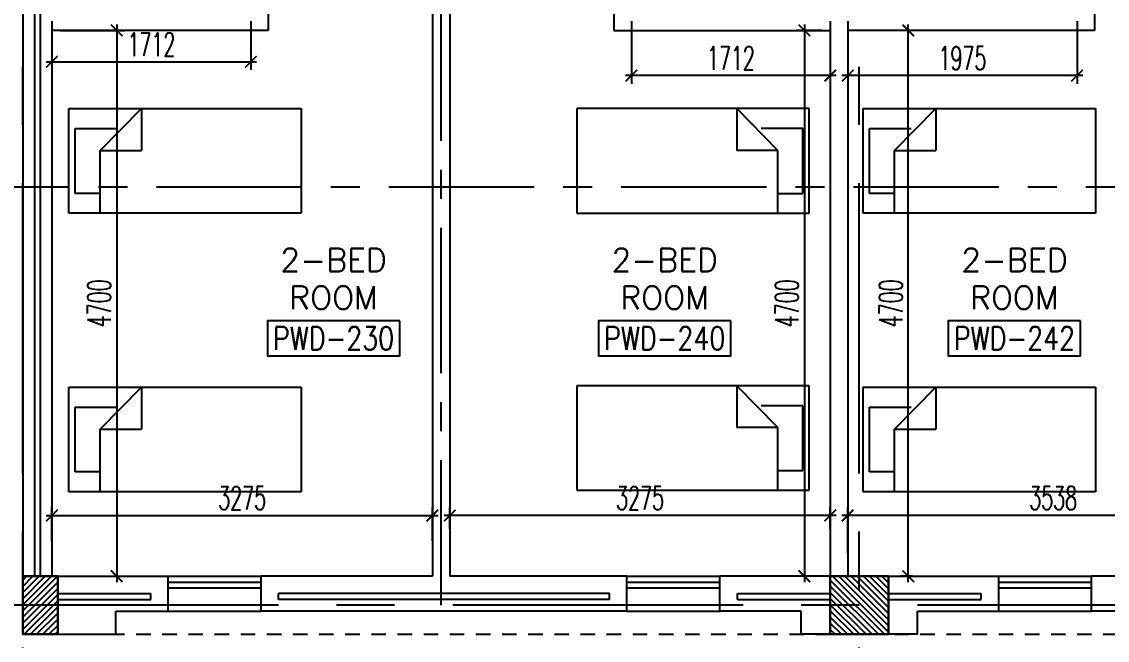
# Model space of a CAD drawing. Extents: x 88852.7 to 88945.7, y 39921.6 to 40001.1.
# Drawn here: x 88902.8 to 88912.14, y 39928.18 to 39933.5 of the extents above; entities that cross this region are included whole.
import ezdxf
from ezdxf.enums import TextEntityAlignment as Align

# ---------------------------------------------------------------- set-up
doc = ezdxf.new("R2010")
doc.units = 0
doc.header["$MEASUREMENT"] = 0
doc.header["$PDMODE"] = 34
for name, pattern in [('CENTER', [2, 1.25, -0.25, 0.25, -0.25]), ('CENTERX2', [4, 2.5, -0.5, 0.5, -0.5]), ('HIDDEN2', [0.1875, 0.125, -0.0625])]:
    doc.linetypes.add(name, pattern=pattern)
doc.layers.get('0').update_dxf_attribs({"linetype": 'CONTINUOUS'})
doc.layers.get('DEFPOINTS').update_dxf_attribs({"linetype": 'CONTINUOUS'})
for name, color, linetype in [('AX-DIM', 4, 'CONTINUOUS'), ('AXES', 11, 'CENTERX2'), ('AXES1', 11, 'CENTER'), ('COL', 2, 'CONTINUOUS'), ('DIM', 4, 'CONTINUOUS'), ('FIX', 3, 'CONTINUOUS'), ('FUR', 4, 'CONTINUOUS'), ('HAT', 8, 'CONTINUOUS'), ('HIDDEN', 9, 'HIDDEN2'), ('INSUL', 4, 'CONTINUOUS'), ('RM-BOX', 4, 'CONTINUOUS'), ('RM-NAME', 2, 'CONTINUOUS'), ('RM-NO', 2, 'CONTINUOUS'), ('WALL', 2, 'CONTINUOUS'), ('WIN', 3, 'CONTINUOUS')]:
    doc.layers.add(name, color=color, linetype=linetype)
doc.styles.add('ROMANS', font='ROMANS.shx', dxfattribs={"width": 0.6})
doc.dimstyles.new('DIM-OUT', dxfattribs={"dimscale": 0, "dimtxt": 0.24, "dimasz": 0.08, "dimexe": 0.02, "dimexo": 0.02, "dimgap": 0.05, "dimtad": 1, "dimdec": 0, "dimlfac": 1000, "dimzin": 0, "dimdsep": 46, "dimtxsty": 'ROMANS', "dimblk1": 'ARCHTICK', "dimblk2": 'ARCHTICK', "dimsah": 1, "dimcen": 0.01, "dimdle": 0.08, "dimclrd": 4, "dimclre": 4, "dimclrt": 2, "dimadec": 0, "dimazin": 0, "dimtp": 2, "dimtm": 2, "dimtfac": 0.114286, "dimtdec": 0, "dimtix": 1, "dimtmove": 2, "dimatfit": 3, "dimldrblk": 'ARCHTICK', "dimfxl": 0, "dimtolj": 1, "dimtzin": 0, "dimarcsym": 0})
doc.dimstyles.new('STANDARD in', dxfattribs={"dimtxt": 0.2, "dimasz": 0.1, "dimexe": 0.07, "dimexo": 0.07, "dimgap": 0.05, "dimtad": 1, "dimdec": 0, "dimlfac": 1000, "dimzin": 0, "dimdsep": 46, "dimtxsty": 'ROMANS', "dimblk": 'ARCHTICK', "dimcen": 0.05, "dimdle": 0.05, "dimclrd": 4, "dimclre": 4, "dimclrt": 2, "dimadec": 0, "dimazin": 0, "dimtfac": 1, "dimtdec": 0, "dimtmove": 2, "dimatfit": 3, "dimfxl": 0, "dimtolj": 1, "dimtzin": 0, "dimarcsym": 0})

# ---------------------------------------------------------------- blocks, each defined once
blk = doc.blocks.new('_ARCHTICK')
at = {"color": 0, "linetype": 'ByBlock', "const_width": 0.15}
blk.add_lwpolyline([(-0.5, -0.5), (0.5, 0.5)], dxfattribs=at)
blk = doc.blocks.new('*D592')
at = {"layer": 'AX-DIM', "color": 4, "lineweight": -2}
for p, q in [((88944.3103, 39928.3096), (88944.3103, 39922.9246)), ((88943.6303, 39928.2296), (88944.3303, 39928.2296)), ((88903.5404, 39923.0046), (88944.3303, 39923.0046))]:
    blk.add_line(p, q, dxfattribs=at)
at = {"layer": 'DEFPOINTS', "color": 0}
for p in [(88943.6103, 39928.2296), (88903.5204, 39923.0046), (88944.3103, 39923.0046)]:
    blk.add_point(p, dxfattribs=at)
at = {"layer": 'AX-DIM', "color": 4, "lineweight": -2, "xscale": 0.08, "yscale": 0.08, "zscale": 0.08}
for p, rotation in [((88944.3103, 39928.2296), 90), ((88944.3103, 39923.0046), 270)]:
    blk.add_blockref('_ARCHTICK', p, dxfattribs=dict(at, rotation=rotation))
at = {"layer": 'AX-DIM', "color": 2, "insert": (88944.1403, 39925.6171), "char_height": 0.24, "attachment_point": 5, "rotation": 90, "style": 'ROMANS'}
blk.add_mtext('\\A1;5225', dxfattribs=at)
blk = doc.blocks.new('*D265')
at = {"layer": 'DEFPOINTS', "color": 0, "linetype": 'ByBlock'}
for p in [(88908.0483, 39933.5796), (88909.7603, 39933.5796), (88908.0483, 39933.0406)]:
    blk.add_point(p, dxfattribs=at)
at = {"layer": 'DIM', "color": 4, "linetype": 'ByBlock', "lineweight": -2}
for p, q in [((88908.0483, 39933.5096), (88908.0483, 39932.9706)), ((88909.7603, 39933.5096), (88909.7603, 39932.9706)), ((88909.8103, 39933.0406), (88907.9983, 39933.0406))]:
    blk.add_line(p, q, dxfattribs=at)
at = {"layer": 'DIM', "color": 4, "linetype": 'ByBlock', "lineweight": -2, "xscale": 0.1, "yscale": 0.1, "zscale": 0.1, "rotation": 180}
blk.add_blockref('_ARCHTICK', (88908.0483, 39933.0406), dxfattribs=at)
at = {"layer": 'DIM', "color": 4, "linetype": 'ByBlock', "lineweight": -2, "xscale": 0.1, "yscale": 0.1, "zscale": 0.1}
blk.add_blockref('_ARCHTICK', (88909.7603, 39933.0406), dxfattribs=at)
at = {"layer": 'DIM', "color": 2, "linetype": 'ByBlock', "insert": (88908.9043, 39933.1906), "char_height": 0.2, "attachment_point": 5, "style": 'ROMANS'}
blk.add_mtext('\\A1;1712', dxfattribs=at)
blk = doc.blocks.new('*D264')
at = {"layer": 'DEFPOINTS', "color": 0, "linetype": 'ByBlock'}
for p in [(88909.9103, 39933.5796), (88911.8853, 39933.5796), (88909.9103, 39933.0406)]:
    blk.add_point(p, dxfattribs=at)
at = {"layer": 'DIM', "color": 4, "linetype": 'ByBlock', "lineweight": -2}
for p, q in [((88909.9103, 39933.5096), (88909.9103, 39932.9706)), ((88911.8853, 39933.5096), (88911.8853, 39932.9706)), ((88911.9353, 39933.0406), (88909.8603, 39933.0406))]:
    blk.add_line(p, q, dxfattribs=at)
at = {"layer": 'DIM', "color": 4, "linetype": 'ByBlock', "lineweight": -2, "xscale": 0.1, "yscale": 0.1, "zscale": 0.1, "rotation": 180}
blk.add_blockref('_ARCHTICK', (88909.9103, 39933.0406), dxfattribs=at)
at = {"layer": 'DIM', "color": 4, "linetype": 'ByBlock', "lineweight": -2, "xscale": 0.1, "yscale": 0.1, "zscale": 0.1}
blk.add_blockref('_ARCHTICK', (88911.8853, 39933.0406), dxfattribs=at)
at = {"layer": 'DIM', "color": 2, "linetype": 'ByBlock', "insert": (88910.8978, 39933.1906), "char_height": 0.2, "attachment_point": 5, "style": 'ROMANS'}
blk.add_mtext('\\A1;1975', dxfattribs=at)
blk = doc.blocks.new('*D262')
at = {"layer": 'DEFPOINTS', "color": 0, "linetype": 'ByBlock'}
for p in [(88910.4314, 39933.4296), (88910.5377, 39933.4296), (88910.5377, 39928.7296)]:
    blk.add_point(p, dxfattribs=at)
at = {"layer": 'DIM', "color": 4, "linetype": 'ByBlock', "lineweight": -2}
for p, q in [((88910.4677, 39933.4296), (88910.3614, 39933.4296)), ((88910.4314, 39928.6796), (88910.4314, 39933.4796)), ((88910.4677, 39928.7296), (88910.3614, 39928.7296))]:
    blk.add_line(p, q, dxfattribs=at)
at = {"layer": 'DIM', "color": 4, "linetype": 'ByBlock', "lineweight": -2, "xscale": 0.1, "yscale": 0.1, "zscale": 0.1}
for p, rotation in [((88910.4314, 39933.4296), 90), ((88910.4314, 39928.7296), 270)]:
    blk.add_blockref('_ARCHTICK', p, dxfattribs=dict(at, rotation=rotation))
at = {"layer": 'DIM', "color": 2, "linetype": 'ByBlock', "insert": (88910.2814, 39931.0796), "char_height": 0.2, "attachment_point": 5, "rotation": 90, "style": 'ROMANS'}
blk.add_mtext('\\A1;4700', dxfattribs=at)
blk = doc.blocks.new('*D267')
at = {"layer": 'DEFPOINTS', "color": 0, "linetype": 'ByBlock'}
for p in [(88909.7603, 39933.4296), (88909.5371, 39928.7296), (88909.6438, 39928.7296)]:
    blk.add_point(p, dxfattribs=at)
at = {"layer": 'DIM', "color": 4, "linetype": 'ByBlock', "lineweight": -2}
for p, q in [((88909.6903, 39933.4296), (88909.4671, 39933.4296)), ((88909.5371, 39933.4796), (88909.5371, 39928.6796)), ((88909.5738, 39928.7296), (88909.4671, 39928.7296))]:
    blk.add_line(p, q, dxfattribs=at)
at = {"layer": 'DIM', "color": 4, "linetype": 'ByBlock', "lineweight": -2, "xscale": 0.1, "yscale": 0.1, "zscale": 0.1}
for p, rotation in [((88909.5371, 39933.4296), 90), ((88909.5371, 39928.7296), 270)]:
    blk.add_blockref('_ARCHTICK', p, dxfattribs=dict(at, rotation=rotation))
at = {"layer": 'DIM', "color": 2, "linetype": 'ByBlock', "insert": (88909.3871, 39931.0796), "char_height": 0.2, "attachment_point": 5, "rotation": 90, "style": 'ROMANS'}
blk.add_mtext('\\A1;4700', dxfattribs=at)
blk = doc.blocks.new('*D272')
at = {"layer": 'DEFPOINTS', "color": 0, "linetype": 'ByBlock'}
for p in [(88903.0603, 39933.5796), (88904.7723, 39933.5796), (88904.7723, 39933.1592)]:
    blk.add_point(p, dxfattribs=at)
at = {"layer": 'DIM', "color": 4, "linetype": 'ByBlock', "lineweight": -2}
for p, q in [((88903.0603, 39933.5096), (88903.0603, 39933.0892)), ((88904.7723, 39933.5096), (88904.7723, 39933.0892)), ((88903.0103, 39933.1592), (88904.8223, 39933.1592))]:
    blk.add_line(p, q, dxfattribs=at)
at = {"layer": 'DIM', "color": 4, "linetype": 'ByBlock', "lineweight": -2, "xscale": 0.1, "yscale": 0.1, "zscale": 0.1, "rotation": 180}
blk.add_blockref('_ARCHTICK', (88903.0603, 39933.1592), dxfattribs=at)
at = {"layer": 'DIM', "color": 4, "linetype": 'ByBlock', "lineweight": -2, "xscale": 0.1, "yscale": 0.1, "zscale": 0.1}
blk.add_blockref('_ARCHTICK', (88904.7723, 39933.1592), dxfattribs=at)
at = {"layer": 'DIM', "color": 2, "linetype": 'ByBlock', "insert": (88903.9163, 39933.3092), "char_height": 0.2, "attachment_point": 5, "style": 'ROMANS'}
blk.add_mtext('\\A1;1712', dxfattribs=at)
blk = doc.blocks.new('*D269')
at = {"layer": 'DEFPOINTS', "color": 0, "linetype": 'ByBlock'}
for p in [(88903.0603, 39933.4296), (88903.2767, 39928.7296), (88903.6178, 39928.7296)]:
    blk.add_point(p, dxfattribs=at)
at = {"layer": 'DIM', "color": 4, "linetype": 'ByBlock', "lineweight": -2}
for p, q in [((88903.1303, 39933.4296), (88903.6878, 39933.4296)), ((88903.6178, 39933.4796), (88903.6178, 39928.6796)), ((88903.3467, 39928.7296), (88903.6878, 39928.7296))]:
    blk.add_line(p, q, dxfattribs=at)
at = {"layer": 'DIM', "color": 4, "linetype": 'ByBlock', "lineweight": -2, "xscale": 0.1, "yscale": 0.1, "zscale": 0.1}
for p, rotation in [((88903.6178, 39933.4296), 90), ((88903.6178, 39928.7296), 270)]:
    blk.add_blockref('_ARCHTICK', p, dxfattribs=dict(at, rotation=rotation))
at = {"layer": 'DIM', "color": 2, "linetype": 'ByBlock', "insert": (88903.4678, 39931.0796), "char_height": 0.2, "attachment_point": 5, "rotation": 90, "style": 'ROMANS'}
blk.add_mtext('\\A1;4700', dxfattribs=at)
blk = doc.blocks.new('*D261')
at = {"layer": 'DEFPOINTS', "color": 0, "linetype": 'ByBlock'}
for p in [(88909.9103, 39929.2527), (88909.9103, 39928.8555), (88913.4478, 39928.7296)]:
    blk.add_point(p, dxfattribs=at)
at = {"layer": 'DIM', "color": 4, "linetype": 'ByBlock', "lineweight": -2}
for p, q in [((88909.9103, 39928.9255), (88909.9103, 39929.3227)), ((88913.4478, 39928.7996), (88913.4478, 39929.3227)), ((88913.4978, 39929.2527), (88909.8603, 39929.2527))]:
    blk.add_line(p, q, dxfattribs=at)
at = {"layer": 'DIM', "color": 4, "linetype": 'ByBlock', "lineweight": -2, "xscale": 0.1, "yscale": 0.1, "zscale": 0.1, "rotation": 180}
blk.add_blockref('_ARCHTICK', (88909.9103, 39929.2527), dxfattribs=at)
at = {"layer": 'DIM', "color": 4, "linetype": 'ByBlock', "lineweight": -2, "xscale": 0.1, "yscale": 0.1, "zscale": 0.1}
blk.add_blockref('_ARCHTICK', (88913.4478, 39929.2527), dxfattribs=at)
at = {"layer": 'DIM', "color": 2, "linetype": 'ByBlock', "insert": (88911.679, 39929.4027), "char_height": 0.2, "attachment_point": 5, "style": 'ROMANS'}
blk.add_mtext('\\A1;3538', dxfattribs=at)
blk = doc.blocks.new('*D270')
at = {"layer": 'DEFPOINTS', "color": 0, "linetype": 'ByBlock'}
for p in [(88906.3353, 39929.2527), (88903.0603, 39928.965), (88906.3353, 39928.965)]:
    blk.add_point(p, dxfattribs=at)
at = {"layer": 'DIM', "color": 4, "linetype": 'ByBlock', "lineweight": -2}
for p, q in [((88903.0603, 39929.035), (88903.0603, 39929.3227)), ((88906.3353, 39929.035), (88906.3353, 39929.3227)), ((88903.0103, 39929.2527), (88906.3853, 39929.2527))]:
    blk.add_line(p, q, dxfattribs=at)
at = {"layer": 'DIM', "color": 4, "linetype": 'ByBlock', "lineweight": -2, "xscale": 0.1, "yscale": 0.1, "zscale": 0.1, "rotation": 180}
blk.add_blockref('_ARCHTICK', (88903.0603, 39929.2527), dxfattribs=at)
at = {"layer": 'DIM', "color": 4, "linetype": 'ByBlock', "lineweight": -2, "xscale": 0.1, "yscale": 0.1, "zscale": 0.1}
blk.add_blockref('_ARCHTICK', (88906.3353, 39929.2527), dxfattribs=at)
at = {"layer": 'DIM', "color": 2, "linetype": 'ByBlock', "insert": (88904.6978, 39929.4027), "char_height": 0.2, "attachment_point": 5, "style": 'ROMANS'}
blk.add_mtext('\\A1;3275', dxfattribs=at)
blk = doc.blocks.new('*D268')
at = {"layer": 'DEFPOINTS', "color": 0, "linetype": 'ByBlock'}
for p in [(88906.4853, 39929.2527), (88906.4853, 39929.0664), (88909.7603, 39929.0664)]:
    blk.add_point(p, dxfattribs=at)
at = {"layer": 'DIM', "color": 4, "linetype": 'ByBlock', "lineweight": -2}
for p, q in [((88906.4853, 39929.1364), (88906.4853, 39929.3227)), ((88909.7603, 39929.1364), (88909.7603, 39929.3227)), ((88909.8103, 39929.2527), (88906.4353, 39929.2527))]:
    blk.add_line(p, q, dxfattribs=at)
at = {"layer": 'DIM', "color": 4, "linetype": 'ByBlock', "lineweight": -2, "xscale": 0.1, "yscale": 0.1, "zscale": 0.1, "rotation": 180}
blk.add_blockref('_ARCHTICK', (88906.4853, 39929.2527), dxfattribs=at)
at = {"layer": 'DIM', "color": 4, "linetype": 'ByBlock', "lineweight": -2, "xscale": 0.1, "yscale": 0.1, "zscale": 0.1}
blk.add_blockref('_ARCHTICK', (88909.7603, 39929.2527), dxfattribs=at)
at = {"layer": 'DIM', "color": 2, "linetype": 'ByBlock', "insert": (88908.1228, 39929.4027), "char_height": 0.2, "attachment_point": 5, "style": 'ROMANS'}
blk.add_mtext('\\A1;3275', dxfattribs=at)
blk = doc.blocks.new('AH20A')
at = {"layer": 'FUR'}
for p, q in [((0, 0.5), (0, -0.5)), ((1, 0.5), (0, 0.5)), ((0.1358, 0.5), (0.1358, -0.0987)), ((1, -0.5), (1, 0.5)), ((0.1358, 0.3112), (0.0277, 0.3112)), ((0.0277, 0.3112), (0.0277, -0.3087)), ((0.1358, -0.0987), (0.3125, -0.5)), ((0.1358, -0.0987), (0.3125, -0.0987)), ((0.3125, -0.5), (0.3125, -0.0987)), ((0.0277, -0.3087), (0.2076, -0.3087)), ((0, -0.5), (1, -0.5))]:
    blk.add_line(p, q, dxfattribs=at)
blk = doc.blocks.new('RM1')
at = {"layer": 'RM-BOX'}
blk.add_lwpolyline([(569.9, -200), (-569.9, -200), (-569.9, -500), (569.9, -500)], close=True, dxfattribs=at)
at = {"layer": 'RM-NAME', "style": 'ROMANS'}
for tag, p in [('ROOMNAME1', (0, 323.8)), ('ROOMNAME2', (0, 0))]:
    blk.add_attdef(tag, text='', height=200, dxfattribs=at).set_placement(p, align=Align.MIDDLE)
at = {"layer": 'RM-NO', "style": 'ROMANS', "width": 0.8}
blk.add_attdef('ROOMNO', text='', height=200, dxfattribs=at).set_placement((0, -350), align=Align.MIDDLE)
blk = doc.blocks.new('*X92')
at = {"color": 0}
for p, q in [((227928.6, 177122.9), (228395.4, 177589.7)), ((227928.6, 177176), (228342.3, 177589.7)), ((227928.6, 177229), (228289.3, 177589.7)), ((227928.6, 177282), (228236.3, 177589.7)), ((227928.6, 177335.1), (228183.2, 177589.7)), ((227928.6, 177388.1), (228130.2, 177589.7)), ((227928.6, 177441.1), (228077.2, 177589.7)), ((227928.6, 177494.2), (228024.1, 177589.7)), ((227928.6, 177547.2), (227971.1, 177589.7)), ((227948.4, 177089.7), (228428.6, 177569.9)), ((228001.4, 177089.7), (228428.6, 177516.9)), ((228054.5, 177089.7), (228428.6, 177463.8)), ((228107.5, 177089.7), (228428.6, 177410.8)), ((228160.5, 177089.7), (228428.6, 177357.8)), ((228213.6, 177089.7), (228428.6, 177304.7)), ((228266.6, 177089.7), (228428.6, 177251.7)), ((228319.6, 177089.7), (228428.6, 177198.7)), ((228372.7, 177089.7), (228428.6, 177145.6))]:
    blk.add_line(p, q, dxfattribs=at)
blk = doc.blocks.new('C-300')
at = {"layer": 'HAT', "linetype": 'ByBlock', "ltscale": 0.3}
h = blk.add_hatch(dxfattribs=at)
h.set_pattern_fill('ANSI31', color=8, scale=300, style=0)
h.set_pattern_definition([(45, (-258496.182, -82361.005), (-26.5165043, 26.5165043), [])])
h.paths.add_polyline_path([(300, 500), (0, 500), (0, 250), (300, 250)])
h.paths.add_polyline_path([(300, 250), (0, 250), (0, 0), (300, 0)])
at = {"layer": 'COL'}
blk.add_lwpolyline([(0, 500), (300, 500), (300, 0), (0, 0)], close=True, dxfattribs=at)

msp = doc.modelspace()

# ---------------------------------------------------------------- linework, layer by layer
at = {"layer": 'AXES'}
for p, q in [((88910.0103, 39921.6153), (88910.0103, 40000.4279)), ((88902.8103, 39921.6153), (88902.8103, 40000.0779)), ((88945.0103, 39928.4796), (88876.9703, 39928.4796))]:
    msp.add_line(p, q, dxfattribs=at)
at = {"layer": 'AXES1'}
for p, q in [((88906.4103, 39928.4796), (88906.4103, 39987.2996)), ((88935.2103, 39932.0796), (88892.9203, 39932.0796))]:
    msp.add_line(p, q, dxfattribs=at)
at = {"layer": 'COL'}
msp.add_lwpolyline([(88910.2603, 39928.7296), (88910.2603, 39928.2296), (88909.7603, 39928.2296), (88909.7603, 39928.7296)], close=True, dxfattribs=at)
at = {"layer": 'HIDDEN'}
msp.add_line((88903.1103, 39928.2296), (88934.9603, 39928.2296), dxfattribs=at)
at = {"layer": 'INSUL'}
for p, q in [((88902.9103, 39935.3296), (88902.9103, 39928.7296)), ((88902.9603, 39935.3296), (88902.9603, 39928.7296)), ((88903.1103, 39928.5796), (88903.9103, 39928.5796)), ((88903.9103, 39928.5296), (88903.9103, 39928.5796)), ((88905.0103, 39928.5296), (88905.0103, 39928.5796)), ((88907.8603, 39928.5796), (88905.0103, 39928.5796)), ((88907.8603, 39928.5296), (88907.8603, 39928.5796)), ((88908.9603, 39928.5296), (88908.9603, 39928.5796)), ((88908.9603, 39928.5796), (88909.7603, 39928.5796)), ((88910.2603, 39928.5796), (88911.0603, 39928.5796)), ((88911.0603, 39928.5296), (88911.0603, 39928.5796)), ((88903.1103, 39928.5296), (88903.9103, 39928.5296)), ((88907.8603, 39928.5296), (88905.0103, 39928.5296)), ((88908.9603, 39928.5296), (88909.7603, 39928.5296)), ((88910.2603, 39928.5296), (88911.0603, 39928.5296))]:
    msp.add_line(p, q, dxfattribs=at)
at = {"layer": 'WALL'}
for p, q in [((88906.3353, 39935.3796), (88906.3353, 39928.7296)), ((88906.4853, 39935.3796), (88906.4853, 39928.7296)), ((88902.8103, 39935.3296), (88902.8103, 39928.7296)), ((88904.9223, 39933.6796), (88904.9223, 39933.4296)), ((88907.8983, 39933.6796), (88907.8983, 39933.4296)), ((88912.0353, 39933.6796), (88912.0353, 39933.4296)), ((88904.9223, 39933.4296), (88903.0603, 39933.4296)), ((88903.0603, 39933.4296), (88903.0603, 39928.7296)), ((88907.8983, 39933.4296), (88909.7603, 39933.4296)), ((88909.7603, 39933.4296), (88909.7603, 39928.7296)), ((88912.0353, 39933.4296), (88909.9103, 39933.4296)), ((88909.9103, 39933.4296), (88909.9103, 39928.7296)), ((88903.1103, 39928.7296), (88904.0603, 39928.7296)), ((88904.0603, 39928.4296), (88904.0603, 39928.7296)), ((88904.8603, 39928.4296), (88904.8603, 39928.7296)), ((88906.3353, 39928.7296), (88904.8603, 39928.7296)), ((88908.0103, 39928.7296), (88906.4853, 39928.7296)), ((88908.0103, 39928.4296), (88908.0103, 39928.7296)), ((88908.8103, 39928.4296), (88908.8103, 39928.7296)), ((88909.7603, 39928.7296), (88908.8103, 39928.7296)), ((88910.2603, 39928.7296), (88911.2103, 39928.7296)), ((88911.2103, 39928.4296), (88911.2103, 39928.7296)), ((88912.0103, 39928.4296), (88912.0103, 39928.7296)), ((88913.4478, 39928.7296), (88912.0103, 39928.7296)), ((88903.6103, 39928.4296), (88904.0603, 39928.4296)), ((88903.6103, 39928.2296), (88903.6103, 39928.4296)), ((88908.0103, 39928.4296), (88904.8603, 39928.4296)), ((88909.5103, 39928.4296), (88908.8103, 39928.4296)), ((88909.5103, 39928.2296), (88909.5103, 39928.4296)), ((88910.5103, 39928.4296), (88911.2103, 39928.4296)), ((88910.5103, 39928.2296), (88910.5103, 39928.4296)), ((88915.2103, 39928.4296), (88912.0103, 39928.4296)), ((88903.1103, 39928.2296), (88903.6103, 39928.2296)), ((88910.5103, 39928.2296), (88909.5103, 39928.2296))]:
    msp.add_line(p, q, dxfattribs=at)
at = {"layer": 'WALL', "linetype": 'ByBlock', "ltscale": 0.3}
for points in [[(88902.8103, 39928.2296), (88903.1103, 39928.2296), (88903.1103, 39928.7296), (88902.8103, 39928.7296)], [(88909.7603, 39928.2296), (88910.2603, 39928.2296), (88910.2603, 39928.7296), (88909.7603, 39928.7296)]]:
    msp.add_lwpolyline(points, close=True, dxfattribs=at)
at = {"layer": 'WIN'}
for p, q in [((88904.0603, 39928.7296), (88904.8603, 39928.7296)), ((88904.0603, 39928.6796), (88904.8603, 39928.6796)), ((88908.0103, 39928.7296), (88908.8103, 39928.7296)), ((88908.0103, 39928.6796), (88908.8103, 39928.6796)), ((88911.2103, 39928.7296), (88912.0103, 39928.7296)), ((88911.2103, 39928.6796), (88912.0103, 39928.6796)), ((88904.0603, 39928.6296), (88904.8603, 39928.6296)), ((88908.0103, 39928.6296), (88908.8103, 39928.6296)), ((88911.2103, 39928.6296), (88912.0103, 39928.6296)), ((88904.0603, 39928.4296), (88904.8603, 39928.4296)), ((88908.0103, 39928.4296), (88908.8103, 39928.4296)), ((88911.2103, 39928.4296), (88912.0103, 39928.4296))]:
    msp.add_line(p, q, dxfattribs=at)

# ---------------------------------------------------------------- block references
at = {"layer": 'COL', "color": 6, "linetype": 'ByBlock', "ltscale": 0.3, "xscale": 0.001, "yscale": 0.001, "zscale": 0.001}
msp.add_blockref('C-300', (88902.8103, 39928.2296), dxfattribs=at)
at = {"layer": 'FIX', "yscale": 0.9, "zscale": 2, "rotation": 180}
for p, xscale in [((88903.2053, 39932.3064), -2), ((88909.5798, 39932.3064), 2), ((88910.0426, 39932.3064), -2), ((88903.2053, 39929.9076), -2), ((88909.5798, 39929.9203), 2), ((88910.0426, 39929.9076), -2)]:
    msp.add_blockref('AH20A', p, dxfattribs=dict(at, xscale=xscale))
at = {"layer": 'HAT', "xscale": -0.001, "yscale": 0.001, "zscale": 0.001, "rotation": 180}
msp.add_blockref('*X92', (88681.8317, 40105.8193), dxfattribs=at)
at = {"layer": 'RM-NAME', "xscale": 0.001, "yscale": 0.001, "zscale": 0.001}
for p, values in [((88905.4849, 39931.1284), {'ROOMNO': 'PWD-230', 'ROOMNAME2': 'ROOM', 'ROOMNAME1': '2-BED'}), ((88908.3348, 39931.1284), {'ROOMNO': 'PWD-240', 'ROOMNAME2': 'ROOM', 'ROOMNAME1': '2-BED'}), ((88911.3456, 39931.1284), {'ROOMNO': 'PWD-242', 'ROOMNAME2': 'ROOM', 'ROOMNAME1': '2-BED'})]:
    msp.add_blockref('RM1', p, dxfattribs=at).add_auto_attribs(values)

# ---------------------------------------------------------------- dimensions: what is measured, and where the dimension line sits
at = {"layer": 'AX-DIM'}
dim = msp.add_linear_dim(base=(88944.3103, 39923.0046), p1=(88943.6103, 39928.2296), p2=(88903.5204, 39923.0046), angle=270, dimstyle='DIM-OUT', override={"dimscale": 1}, dxfattribs=at)
dim.commit()
dim.dimension.update_dxf_attribs({"geometry": '*D592', "text_midpoint": (88944.1403, 39925.6171)})
at = {"layer": 'DIM', "linetype": 'ByBlock', "ltscale": 0.3}
for base, p1, p2, picture, middle in [((88904.7723, 39933.1592), (88903.0603, 39933.5796), (88904.7723, 39933.5796), '*D272', (88903.9163, 39933.3092)), ((88908.0483, 39933.0406), (88909.7603, 39933.5796), (88908.0483, 39933.5796), '*D265', (88908.9043, 39933.1906)), ((88909.9103, 39933.0406), (88911.8853, 39933.5796), (88909.9103, 39933.5796), '*D264', (88910.8978, 39933.1906)), ((88906.3353, 39929.2527), (88903.0603, 39928.965), (88906.3353, 39928.965), '*D270', (88904.6978, 39929.4027)), ((88906.4853, 39929.2527), (88909.7603, 39929.0664), (88906.4853, 39929.0664), '*D268', (88908.1228, 39929.4027)), ((88909.9102584497, 39929.252708874), (88913.4477584498, 39928.7295624405), (88909.9102584497, 39928.8554961688), '*D261', (88911.6790084497, 39929.402708874))]:
    dim = msp.add_linear_dim(base=base, p1=p1, p2=p2, dimstyle='STANDARD in', dxfattribs=at)
    dim.commit()
    dim.dimension.update_dxf_attribs({"geometry": picture, "text_midpoint": middle})
for base, p1, p2, picture, middle in [((88903.6178, 39928.7296), (88903.0603, 39933.4296), (88903.2767, 39928.7296), '*D269', (88903.4678, 39931.0796)), ((88909.5371, 39928.7296), (88909.7603, 39933.4296), (88909.6438, 39928.7296), '*D267', (88909.3871, 39931.0796)), ((88910.4314, 39933.4296), (88910.5377, 39928.7296), (88910.5377, 39933.4296), '*D262', (88910.2814, 39931.0796))]:
    dim = msp.add_linear_dim(base=base, p1=p1, p2=p2, angle=90, dimstyle='STANDARD in', dxfattribs=at)
    dim.commit()
    dim.dimension.update_dxf_attribs({"geometry": picture, "text_midpoint": middle})

doc.saveas('drawing.dxf')
